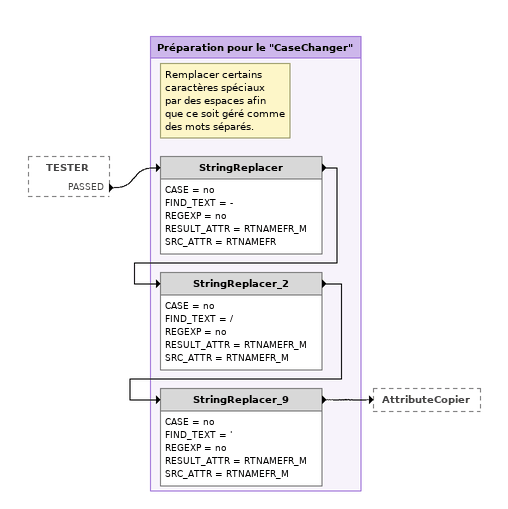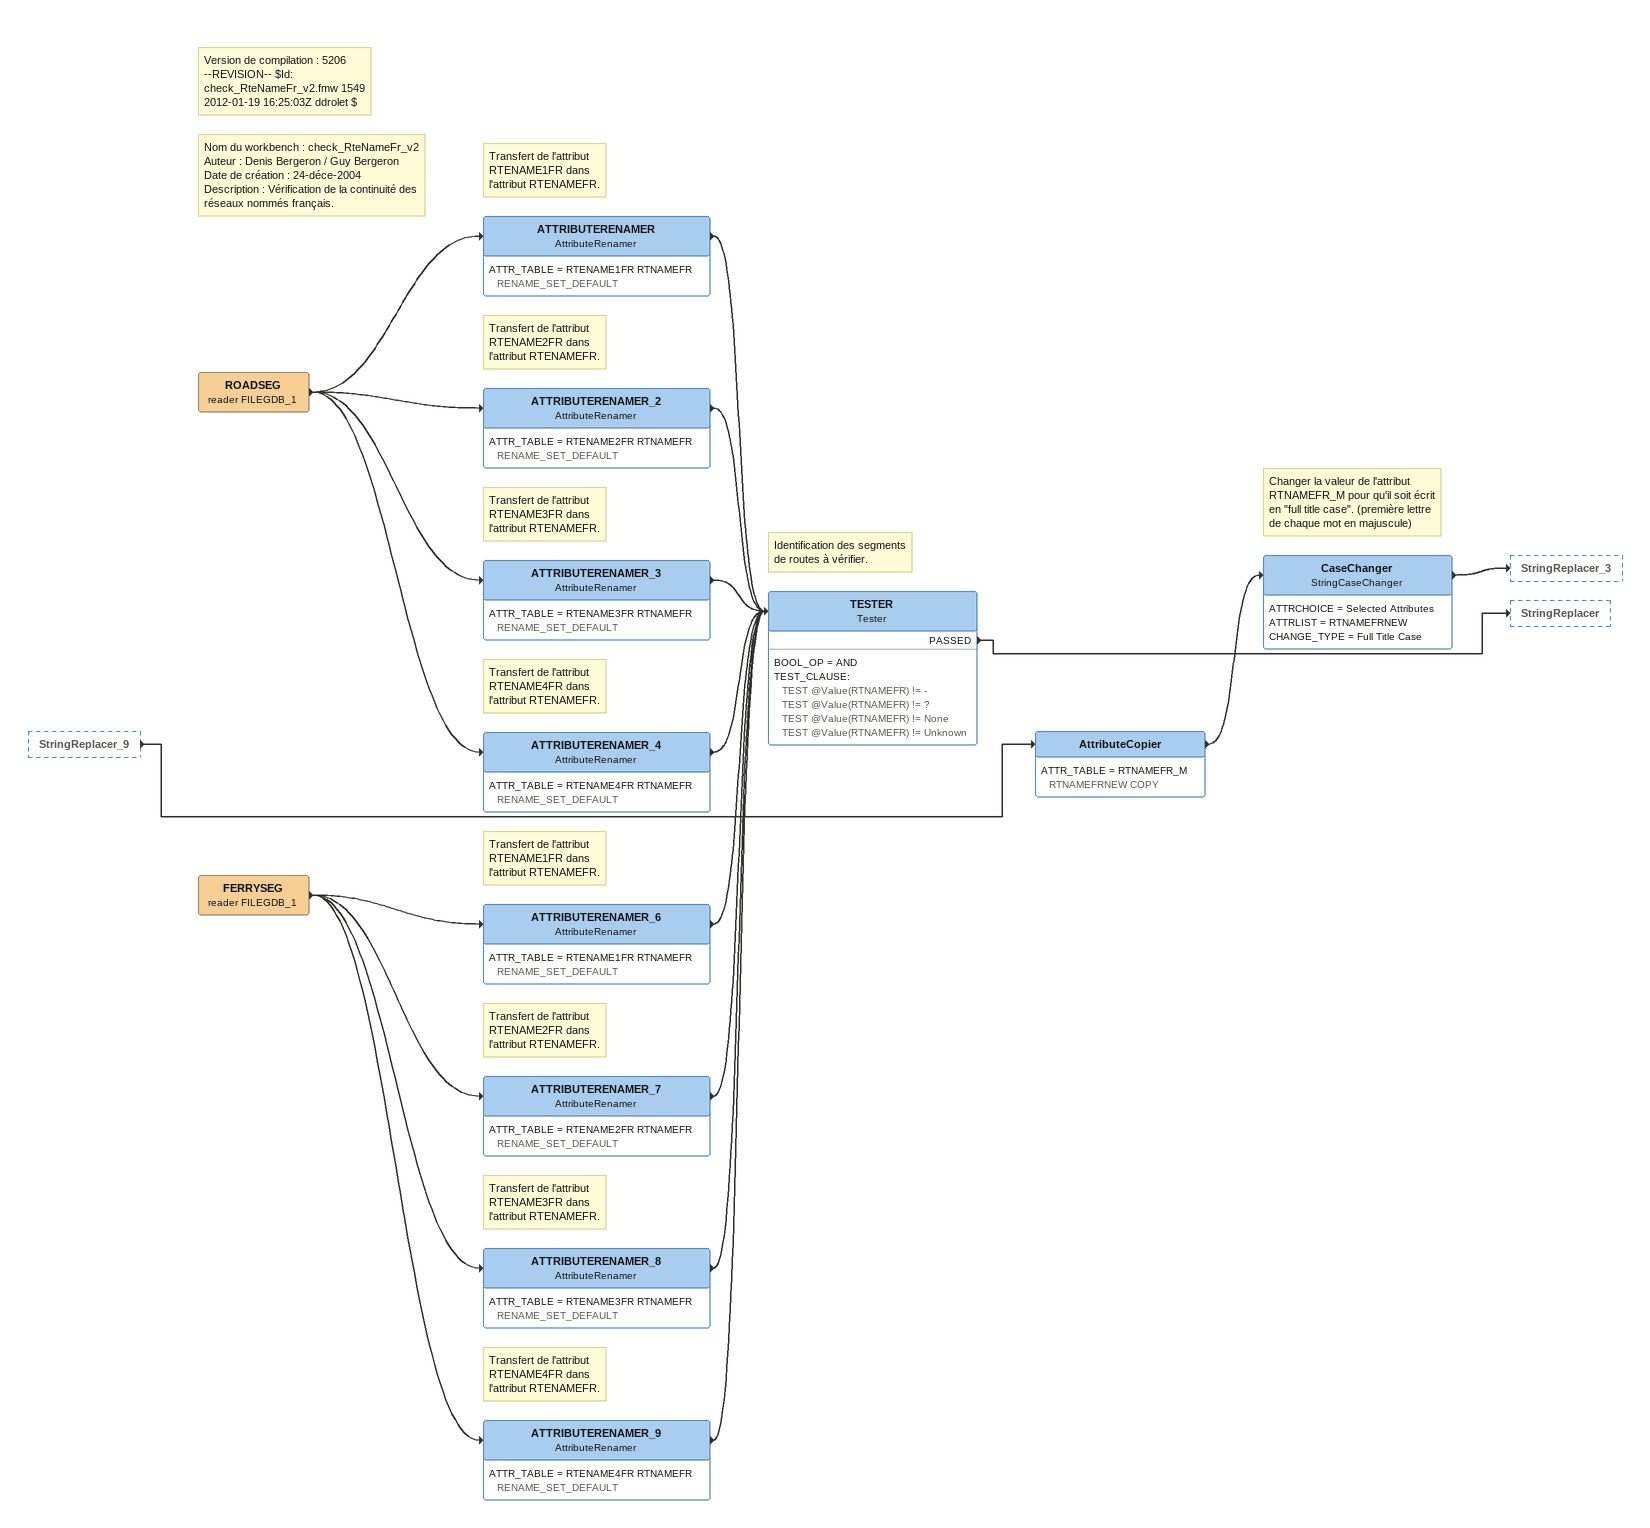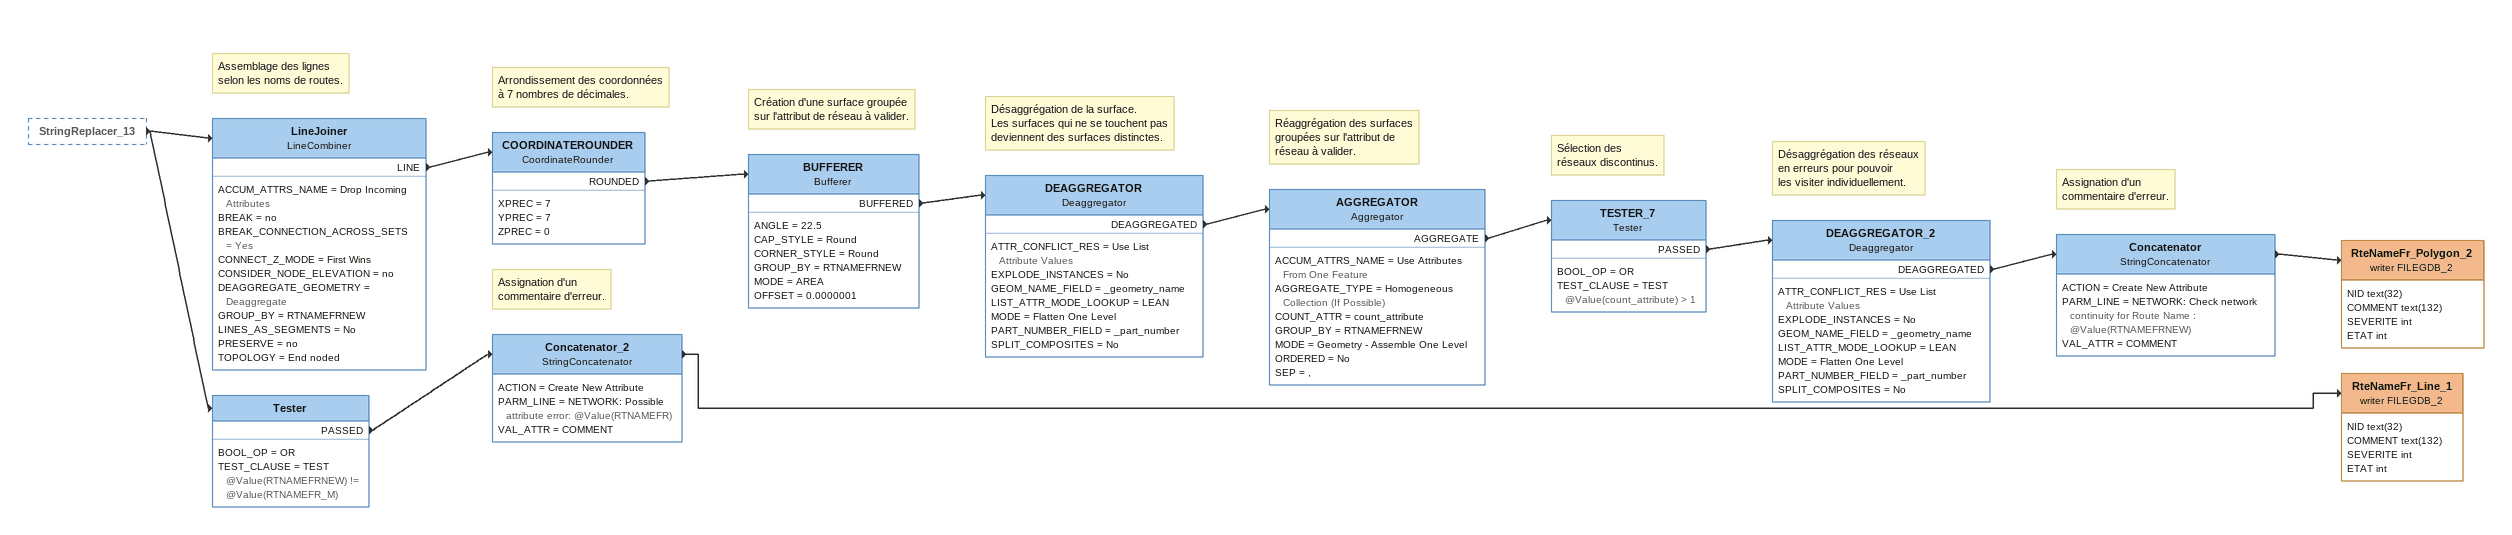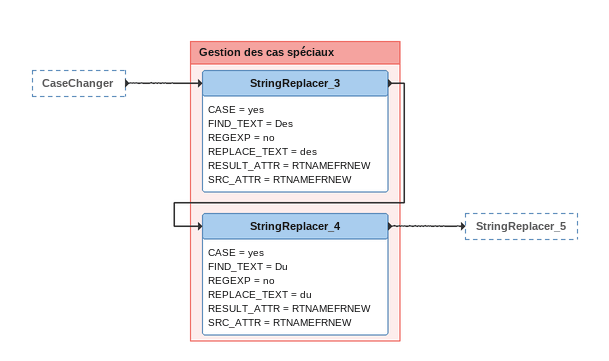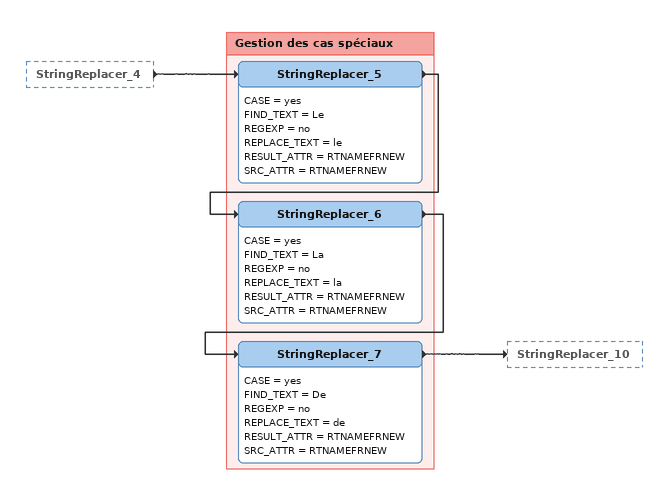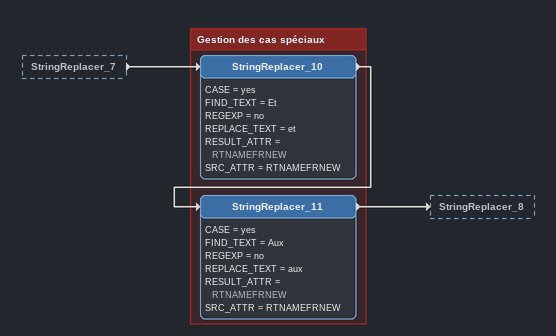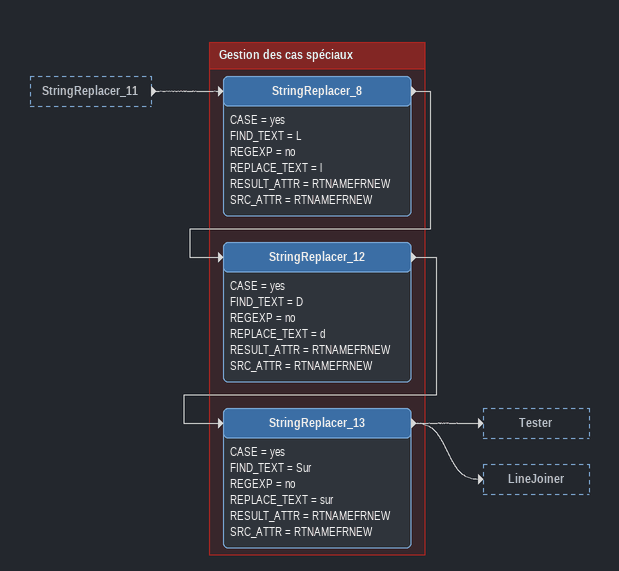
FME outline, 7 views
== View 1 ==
TESTER [outside]
    PASSED -> StringReplacer

Bookmark: Préparation pour le "CaseChanger"
Note: Remplacer certains / caractères spéciaux / par des espaces afin / que ce soit géré comme / des mots séparés.
StringReplacer
    CASE = no
    FIND_TEXT = -
    REGEXP = no
    RESULT_ATTR = RTNAMEFR_M
    SRC_ATTR = RTNAMEFR
    -> StringReplacer_2
StringReplacer_2
    CASE = no
    FIND_TEXT = /
    REGEXP = no
    RESULT_ATTR = RTNAMEFR_M
    SRC_ATTR = RTNAMEFR_M
    -> StringReplacer_9
StringReplacer_9
    CASE = no
    FIND_TEXT = '
    REGEXP = no
    RESULT_ATTR = RTNAMEFR_M
    SRC_ATTR = RTNAMEFR_M
    -> AttributeCopier

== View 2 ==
StringReplacer_9 [outside]
    -> AttributeCopier
ROADSEG (reader FILEGDB_1)
    -> ATTRIBUTERENAMER
    -> ATTRIBUTERENAMER_2
    -> ATTRIBUTERENAMER_3
    -> ATTRIBUTERENAMER_4
Note: Version de compilation : 5206 / --REVISION-- $Id: check_RteNameFr_v2.fmw 1549 2012-01-19 16:25:03Z ddrolet $
Note: Nom du workbench : check_RteNameFr_v2 / Auteur : Denis Bergeron / Guy Bergeron / Date de création : 24-déce-2004 / Description : Vérification de la continuité des réseaux nommés français.
Note: Transfert de l'attribut / RTENAME1FR dans / l'attribut RTENAMEFR.
ATTRIBUTERENAMER: AttributeRenamer
    ATTR_TABLE = RTENAME1FR RTNAMEFR RENAME_SET_DEFAULT
    -> TESTER
Note: Transfert de l'attribut / RTENAME2FR dans / l'attribut RTENAMEFR.
ATTRIBUTERENAMER_2: AttributeRenamer
    ATTR_TABLE = RTENAME2FR RTNAMEFR RENAME_SET_DEFAULT
    -> TESTER
Note: Transfert de l'attribut / RTENAME3FR dans / l'attribut RTENAMEFR.
ATTRIBUTERENAMER_3: AttributeRenamer
    ATTR_TABLE = RTENAME3FR RTNAMEFR RENAME_SET_DEFAULT
    -> TESTER
Note: Transfert de l'attribut / RTENAME4FR dans / l'attribut RTENAMEFR.
ATTRIBUTERENAMER_4: AttributeRenamer
    ATTR_TABLE = RTENAME4FR RTNAMEFR RENAME_SET_DEFAULT
    -> TESTER
FERRYSEG (reader FILEGDB_1)
    -> ATTRIBUTERENAMER_6
    -> ATTRIBUTERENAMER_7
    -> ATTRIBUTERENAMER_8
    -> ATTRIBUTERENAMER_9
Note: Transfert de l'attribut / RTENAME1FR dans / l'attribut RTENAMEFR.
ATTRIBUTERENAMER_6: AttributeRenamer
    ATTR_TABLE = RTENAME1FR RTNAMEFR RENAME_SET_DEFAULT
    -> TESTER
Note: Transfert de l'attribut / RTENAME2FR dans / l'attribut RTENAMEFR.
ATTRIBUTERENAMER_7: AttributeRenamer
    ATTR_TABLE = RTENAME2FR RTNAMEFR RENAME_SET_DEFAULT
    -> TESTER
Note: Transfert de l'attribut / RTENAME3FR dans / l'attribut RTENAMEFR.
ATTRIBUTERENAMER_8: AttributeRenamer
    ATTR_TABLE = RTENAME3FR RTNAMEFR RENAME_SET_DEFAULT
    -> TESTER
Note: Transfert de l'attribut / RTENAME4FR dans / l'attribut RTENAMEFR.
ATTRIBUTERENAMER_9: AttributeRenamer
    ATTR_TABLE = RTENAME4FR RTNAMEFR RENAME_SET_DEFAULT
    -> TESTER
Note: Identification des segments / de routes à vérifier.
TESTER: Tester
    BOOL_OP = AND
    TEST_CLAUSE:
      TEST @Value(RTNAMEFR) != -
      TEST @Value(RTNAMEFR) != ?
      TEST @Value(RTNAMEFR) != None
      TEST @Value(RTNAMEFR) != Unknown
    PASSED -> StringReplacer
AttributeCopier
    ATTR_TABLE = RTNAMEFR_M RTNAMEFRNEW COPY
    -> CaseChanger
Note: Changer la valeur de l'attribut / RTNAMEFR_M pour qu'il soit écrit / en "full title case". (première lettre / de chaque mot en majuscule)
CaseChanger: StringCaseChanger
    ATTRCHOICE = Selected Attributes
    ATTRLIST = RTNAMEFRNEW
    CHANGE_TYPE = Full Title Case
    -> StringReplacer_3

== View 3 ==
StringReplacer_13 [outside]
    -> Tester
    -> LineJoiner
Note: Assemblage des lignes / selon les noms de routes.
LineJoiner: LineCombiner
    ACCUM_ATTRS_NAME = Drop Incoming Attributes
    BREAK = no
    BREAK_CONNECTION_ACROSS_SETS = Yes
    CONNECT_Z_MODE = First Wins
    CONSIDER_NODE_ELEVATION = no
    DEAGGREGATE_GEOMETRY = Deaggregate
    GROUP_BY = RTNAMEFRNEW
    LINES_AS_SEGMENTS = No
    PRESERVE = no
    TOPOLOGY = End noded
    LINE -> COORDINATEROUNDER
Note: Arrondissement des coordonnées / à 7 nombres de décimales.
COORDINATEROUNDER: CoordinateRounder
    XPREC = 7
    YPREC = 7
    ZPREC = 0
    ROUNDED -> BUFFERER
Note: Création d'une surface groupée / sur l'attribut de réseau à valider.
BUFFERER: Bufferer
    ANGLE = 22.5
    CAP_STYLE = Round
    CORNER_STYLE = Round
    GROUP_BY = RTNAMEFRNEW
    MODE = AREA
    OFFSET = 0.0000001
    BUFFERED -> DEAGGREGATOR
Note: Désaggrégation de la surface. / Les surfaces qui ne se touchent pas / deviennent des surfaces distinctes.
DEAGGREGATOR: Deaggregator
    ATTR_CONFLICT_RES = Use List Attribute Values
    EXPLODE_INSTANCES = No
    GEOM_NAME_FIELD = _geometry_name
    LIST_ATTR_MODE_LOOKUP = LEAN
    MODE = Flatten One Level
    PART_NUMBER_FIELD = _part_number
    SPLIT_COMPOSITES = No
    DEAGGREGATED -> AGGREGATOR
Note: Réaggrégation des surfaces / groupées sur l'attribut de / réseau à valider.
AGGREGATOR: Aggregator
    ACCUM_ATTRS_NAME = Use Attributes From One Feature
    AGGREGATE_TYPE = Homogeneous Collection (If Possible)
    COUNT_ATTR = count_attribute
    GROUP_BY = RTNAMEFRNEW
    MODE = Geometry - Assemble One Level
    ORDERED = No
    SEP = ,
    AGGREGATE -> TESTER_7
Note: Sélection des / réseaux discontinus.
TESTER_7: Tester
    BOOL_OP = OR
    TEST_CLAUSE = TEST @Value(count_attribute) > 1
    PASSED -> DEAGGREGATOR_2
Note: Désaggrégation des réseaux / en erreurs pour pouvoir / les visiter individuellement.
DEAGGREGATOR_2: Deaggregator
    ATTR_CONFLICT_RES = Use List Attribute Values
    EXPLODE_INSTANCES = No
    GEOM_NAME_FIELD = _geometry_name
    LIST_ATTR_MODE_LOOKUP = LEAN
    MODE = Flatten One Level
    PART_NUMBER_FIELD = _part_number
    SPLIT_COMPOSITES = No
    DEAGGREGATED -> Concatenator
Note: Assignation d'un / commentaire d'erreur.
Concatenator: StringConcatenator
    ACTION = Create New Attribute
    PARM_LINE = NETWORK: Check network continuity for Route Name : @Value(RTNAMEFRNEW)
    VAL_ATTR = COMMENT
    -> RteNameFr_Polygon_2 (writer FILEGDB_2)
RteNameFr_Polygon_2 (writer FILEGDB_2)
    attributes: NID text(32), COMMENT text(132), SEVERITE int, ETAT int
Tester
    BOOL_OP = OR
    TEST_CLAUSE = TEST @Value(RTNAMEFRNEW) != @Value(RTNAMEFR_M)
    PASSED -> Concatenator_2
Note: Assignation d'un / commentaire d'erreur.
Concatenator_2: StringConcatenator
    ACTION = Create New Attribute
    PARM_LINE = NETWORK: Possible attribute error: @Value(RTNAMEFR)
    VAL_ATTR = COMMENT
    -> RteNameFr_Line_1 (writer FILEGDB_2)
RteNameFr_Line_1 (writer FILEGDB_2)
    attributes: NID text(32), COMMENT text(132), SEVERITE int, ETAT int

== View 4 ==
CaseChanger [outside]
    -> StringReplacer_3

Bookmark: Gestion des cas spéciaux
StringReplacer_3
    CASE = yes
    FIND_TEXT = Des
    REGEXP = no
    REPLACE_TEXT = des
    RESULT_ATTR = RTNAMEFRNEW
    SRC_ATTR = RTNAMEFRNEW
    -> StringReplacer_4
StringReplacer_4
    CASE = yes
    FIND_TEXT = Du
    REGEXP = no
    REPLACE_TEXT = du
    RESULT_ATTR = RTNAMEFRNEW
    SRC_ATTR = RTNAMEFRNEW
    -> StringReplacer_5

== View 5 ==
StringReplacer_4 [outside]
    -> StringReplacer_5

Bookmark: Gestion des cas spéciaux
StringReplacer_5
    CASE = yes
    FIND_TEXT = Le
    REGEXP = no
    REPLACE_TEXT = le
    RESULT_ATTR = RTNAMEFRNEW
    SRC_ATTR = RTNAMEFRNEW
    -> StringReplacer_6
StringReplacer_6
    CASE = yes
    FIND_TEXT = La
    REGEXP = no
    REPLACE_TEXT = la
    RESULT_ATTR = RTNAMEFRNEW
    SRC_ATTR = RTNAMEFRNEW
    -> StringReplacer_7
StringReplacer_7
    CASE = yes
    FIND_TEXT = De
    REGEXP = no
    REPLACE_TEXT = de
    RESULT_ATTR = RTNAMEFRNEW
    SRC_ATTR = RTNAMEFRNEW
    -> StringReplacer_10

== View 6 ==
StringReplacer_7 [outside]
    -> StringReplacer_10

Bookmark: Gestion des cas spéciaux
StringReplacer_10
    CASE = yes
    FIND_TEXT = Et
    REGEXP = no
    REPLACE_TEXT = et
    RESULT_ATTR = RTNAMEFRNEW
    SRC_ATTR = RTNAMEFRNEW
    -> StringReplacer_11
StringReplacer_11
    CASE = yes
    FIND_TEXT = Aux
    REGEXP = no
    REPLACE_TEXT = aux
    RESULT_ATTR = RTNAMEFRNEW
    SRC_ATTR = RTNAMEFRNEW
    -> StringReplacer_8

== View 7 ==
StringReplacer_11 [outside]
    -> StringReplacer_8

Bookmark: Gestion des cas spéciaux
StringReplacer_8
    CASE = yes
    FIND_TEXT = L
    REGEXP = no
    REPLACE_TEXT = l
    RESULT_ATTR = RTNAMEFRNEW
    SRC_ATTR = RTNAMEFRNEW
    -> StringReplacer_12
StringReplacer_12
    CASE = yes
    FIND_TEXT = D
    REGEXP = no
    REPLACE_TEXT = d
    RESULT_ATTR = RTNAMEFRNEW
    SRC_ATTR = RTNAMEFRNEW
    -> StringReplacer_13
StringReplacer_13
    CASE = yes
    FIND_TEXT = Sur
    REGEXP = no
    REPLACE_TEXT = sur
    RESULT_ATTR = RTNAMEFRNEW
    SRC_ATTR = RTNAMEFRNEW
    -> Tester
    -> LineJoiner
